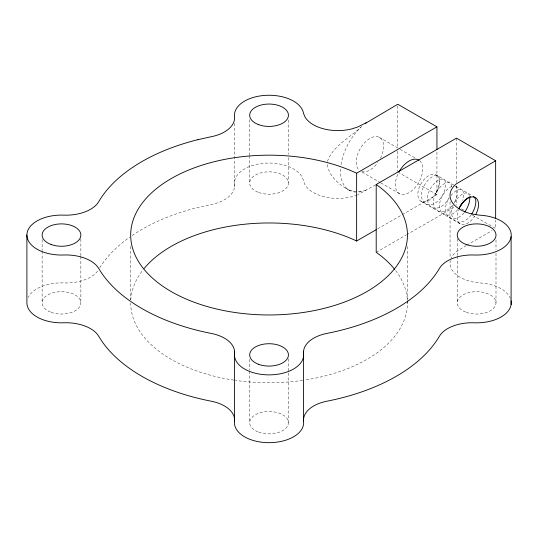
<?xml version="1.0" encoding="UTF-8"?>
<svg xmlns="http://www.w3.org/2000/svg" width="538" height="538" viewBox="0 0 538 538"><rect width="100%" height="100%" fill="white"/><g stroke="black" fill="none" stroke-linecap="round" stroke-linejoin="round"><path stroke-width="0.4" stroke-dasharray="2.69 2.02" d="M327.44 161.427C332.935 145.428 351.099 137.143 362.612 125.63M375.598 184.857L357.81 194.729M377.615 228.892L401.489 215.106M402.209 214.689L436.937 194.642L436.937 151.117M376.203 252.302L405.867 235.173M406.587 234.756L454.334 207.191M466.285 245.489L456.358 251.623A34.62 19.987 0 0 0 451.019 258.368M466.997 245.072L492.062 230.6M366.237 190.001L360.843 191.723A41.513 23.968 -60 0 1 357.414 192.133M357.192 194.931L352.215 196.585A34.62 19.987 0 0 1 304.965 184.689L303.513 181.219A34.593 19.973 0 0 0 266.276 163.115A34.593 19.973 0 0 0 234.555 184.433A34.728 20.047 0 0 1 210.681 204.628L197.957 207.46A179.9 103.868 0 0 0 130.526 236.606M360.843 191.723L357.81 191.871M356.862 191.817L352.215 190.97L346.378 188.576M361.866 171.696L363.318 171.918A19.375 11.184 -60 0 0 370.776 169.537L372.484 168.307A19.375 11.184 -60 0 0 377.965 162.395M420.891 201.252L461.026 224.326A15.219 8.79 -60 0 0 474.751 216.162M379.29 137.304L399.472 148.952M400.191 149.369L415.531 158.226M436.358 175.032A15.219 8.79 -60 0 1 431.241 198.69A15.219 8.79 -60 0 1 418.275 190.708A15.219 8.79 -60 0 1 436.358 175.032L455.202 185.913M455.928 186.33L471.873 195.536M397.797 172.046L436.937 194.642M461.577 208.872L464.482 210.54M472.451 215.146L495.646 228.536L495.646 220.17M361.987 172.032L380.225 182.557M380.83 182.907L399.673 193.788M349.821 190.56C339.417 185.099 328.301 176.087 327.292 163.532M495.996 239.814L495.996 249.854M495.996 253.203L495.996 302.578M457.26 238.697L457.26 255.436M457.26 256.27L457.26 303.136M456.506 138.145L456.506 182.503M456.506 185.852L456.506 205.106M450.057 201.79L450.057 257.87M407.434 246.424L407.434 299.989M407.434 300.823L407.434 303.331M397.797 105.925L397.797 147.775M397.797 151.124L397.797 171.205M288.429 119.974L288.429 154.285M288.429 157.634L288.429 182.745M288.429 358.812L288.429 422.417M249.693 119.698L249.693 154.843M249.693 155.684L249.693 183.303M249.693 359.371L249.693 370.252M249.693 371.085L249.693 422.976M234.555 123.337L234.561 186.639M130.687 246.31L130.687 299.874M80.861 238.973L80.861 255.711M80.861 256.552L80.861 302.578M42.125 239.531L42.125 250.412M42.125 251.253L42.125 303.136M97.586 271.145A34.587 19.967 0 0 1 64.089 282.941A34.6 19.973 0 0 0 28.218 297.4M99.752 267.769A179.9 103.868 0 0 1 129.86 237.07M510.448 298.63A34.607 19.98 0 0 0 479.761 282.961L473.736 282.134A34.62 19.987 0 0 1 450.299 260.567M407.394 300.823A138.38 79.893 0 0 1 304.972 380.016M302.679 380.359A138.38 79.893 0 0 1 235.388 380.353M233.855 380.124A138.38 79.893 0 0 1 130.687 303.224M130.781 299.874A138.38 79.893 0 0 1 143.155 269.713M395.638 270.58A138.38 79.893 0 0 1 407.347 299.989M460.064 223.875A15.199 8.077 -63.7 0 1 458.739 209.625M419.606 160.667A19.375 11.184 -60 0 1 418.638 182.611A19.375 11.184 -60 0 1 400.104 193.989A19.375 11.184 -60 0 1 397.972 173.949M355.773 192.113A41.513 23.968 -60 0 1 340.615 169.033M341.079 164.547A41.513 23.968 -60 0 1 360.843 127.25M380.467 158.239A19.375 11.184 -60 0 0 382.942 141.837L382.652 141.07A19.375 11.184 -60 0 0 369.055 138.959L367.346 140.189A19.375 11.184 -60 0 0 363.318 144.197L361.866 146.101A19.375 11.184 -60 0 0 359.357 170.425M464.025 212.893A15.051 10.336 -60 0 1 448.658 216.908A15.051 10.336 -60 0 1 448.275 199.49A15.051 6.866 -60 0 1 449.257 197.883M471.187 214.884A15.051 10.336 -60 0 1 455.74 221.131A15.051 10.336 -60 0 1 453.426 204.635M455.309 186.256A15.051 6.866 -60 0 1 454.139 202.873A15.051 10.336 -60 0 1 453.642 203.68M451.9 186.404A15.051 6.866 -60 0 0 442.249 196.007A15.051 10.336 -60 0 0 442.639 213.431A15.051 10.336 -60 0 0 458.006 209.416M436.076 192.443A15.051 6.866 -60 0 0 437.636 176.013A15.051 6.866 -60 0 0 424.186 185.583A15.051 10.336 -60 0 0 425.632 203.747A15.051 10.336 -60 0 0 442.095 195.919A15.051 6.866 -60 0 0 443.655 179.49A15.051 6.866 -60 0 0 430.205 189.06A15.051 10.336 -60 0 0 431.658 207.224A15.051 10.336 -60 0 0 448.114 199.396A15.051 6.866 -60 0 0 449.008 197.742M450.878 195.644A15.051 6.866 -60 0 1 461.335 189.732A15.051 6.866 -60 0 1 462.781 200.492M454.287 202.96A15.051 6.866 -60 0 1 469.398 195.576M451.691 186.834A15.051 6.866 -60 0 0 445.894 182.92A15.051 6.866 -60 0 0 436.224 192.53A15.051 10.336 -60 0 0 436.869 210.163A15.051 10.336 -60 0 0 452.566 205.213M466.311 312.329A19.375 11.184 0 0 0 495.989 303.284A19.375 11.184 0 0 0 467.583 292.968A19.375 11.184 0 0 0 466.311 312.329M258.744 432.169A19.375 11.184 0 0 0 288.422 423.124A19.375 11.184 0 0 0 260.015 412.807A19.375 11.184 0 0 0 258.744 432.169M51.177 312.329A19.375 11.184 0 0 0 80.855 303.284A19.375 11.184 0 0 0 52.448 292.968A19.375 11.184 0 0 0 51.177 312.329M258.744 192.49A19.375 11.184 0 0 0 288.422 183.445A19.375 11.184 0 0 0 260.015 173.128A19.375 11.184 0 0 0 258.744 192.49"/><path stroke-width="0.81" d="M365.336 123.424L397.797 104.251L436.937 126.847L436.937 149.45M495.646 218.495L495.646 160.748L456.506 138.145L376.203 184.507A138.38 79.893 0 0 1 300.392 312.887A138.38 79.893 0 0 1 134.278 216.975A138.38 79.893 0 0 1 356.633 173.209L436.937 126.847M144.204 268.415A138.38 79.893 0 0 1 356.633 241.004L376.17 229.726M495.646 160.748L456.358 183.835A34.62 19.987 0 0 0 473.736 214.339L479.755 215.18A34.607 19.98 0 0 1 511.113 236.713L511.1 304.542M366.237 122.745L357.81 126.934L352.215 128.79A34.62 19.987 0 0 1 304.965 116.901L303.513 113.424A34.593 19.973 0 0 0 266.276 95.32A34.593 19.973 0 0 0 234.555 116.645A34.728 20.047 0 0 1 210.681 136.834L197.957 139.672M376.203 184.507L376.203 252.302A138.38 79.893 0 0 1 394.616 269.276M356.633 173.209L356.633 241.004M303.56 351.287L303.566 421.288A34.6 19.973 0 0 1 268.987 442.673A34.6 19.973 0 0 1 234.555 421.2A34.587 19.967 0 0 0 214.124 401.859L210.587 401.079A179.894 103.861 0 0 1 99.012 336.748L97.66 334.683A34.728 20.047 0 0 0 63.941 322.78A34.6 19.973 0 0 1 26.9 302.8L26.9 235.005A34.6 19.973 0 0 1 64.089 215.146A34.587 19.967 0 0 0 98.938 201.306A179.9 103.868 0 0 1 197.95 139.665M234.561 351.22L234.555 421.2M303.566 421.288A34.728 20.047 0 0 1 327.75 401.039A179.894 103.861 0 0 0 439.183 336.62L440.535 334.575A34.587 19.967 0 0 1 474.039 322.78A34.607 19.98 0 0 0 511.053 300.823M511.113 236.713A34.607 19.98 0 0 1 474.039 254.985A34.587 19.967 0 0 0 440.535 266.787L439.183 268.832A179.894 103.861 0 0 1 327.75 333.244A34.728 20.047 0 0 0 303.566 353.493A34.6 19.973 0 0 1 268.987 374.878A34.6 19.973 0 0 1 234.555 353.412A34.587 19.967 0 0 0 214.124 334.071L210.587 333.291A179.894 103.861 0 0 1 99.012 268.953L97.66 266.888A34.728 20.047 0 0 0 63.941 254.992A34.6 19.973 0 0 1 26.9 235.025M459.082 208.744A15.199 8.077 -63.7 0 1 460.293 206.141L460.777 205.321A15.219 8.79 -60 0 1 475.498 197.628A15.219 8.79 -60 0 1 475.72 214.514M399.068 171.783A19.375 11.184 -60 0 1 419.041 160.25M461.456 203.855A15.051 6.866 -60 0 1 460.158 206.35A15.051 10.336 -60 0 1 459.143 207.937M473.373 196.679A15.051 6.866 -60 0 1 472.203 213.304A15.051 10.336 -60 0 1 471.705 214.104M460.313 206.437A15.051 6.866 -60 0 1 465.854 199.464M466.459 198.946A15.051 6.866 -60 0 1 467.058 198.475M467.656 198.051A15.051 6.866 -60 0 1 468.248 197.675M468.833 197.345A15.051 6.866 -60 0 1 469.405 197.063M469.963 196.827A15.051 6.866 -60 0 1 470.515 196.652M469.755 197.264A15.051 6.866 -60 0 1 466.184 209.827A15.051 10.336 -60 0 1 464.61 212.167M466.311 244.534A19.375 11.184 0 0 0 495.989 235.489A19.375 11.184 0 0 0 467.583 225.18A19.375 11.184 0 0 0 466.311 244.534M258.744 364.374A19.375 11.184 0 0 0 288.422 355.329A19.375 11.184 0 0 0 260.015 345.013A19.375 11.184 0 0 0 258.744 364.374M51.177 244.534A19.375 11.184 0 0 0 80.855 235.489A19.375 11.184 0 0 0 52.448 225.18A19.375 11.184 0 0 0 51.177 244.534M258.744 124.702A19.375 11.184 0 0 0 288.422 115.657A19.375 11.184 0 0 0 260.015 105.34A19.375 11.184 0 0 0 258.744 124.702"/></g></svg>
